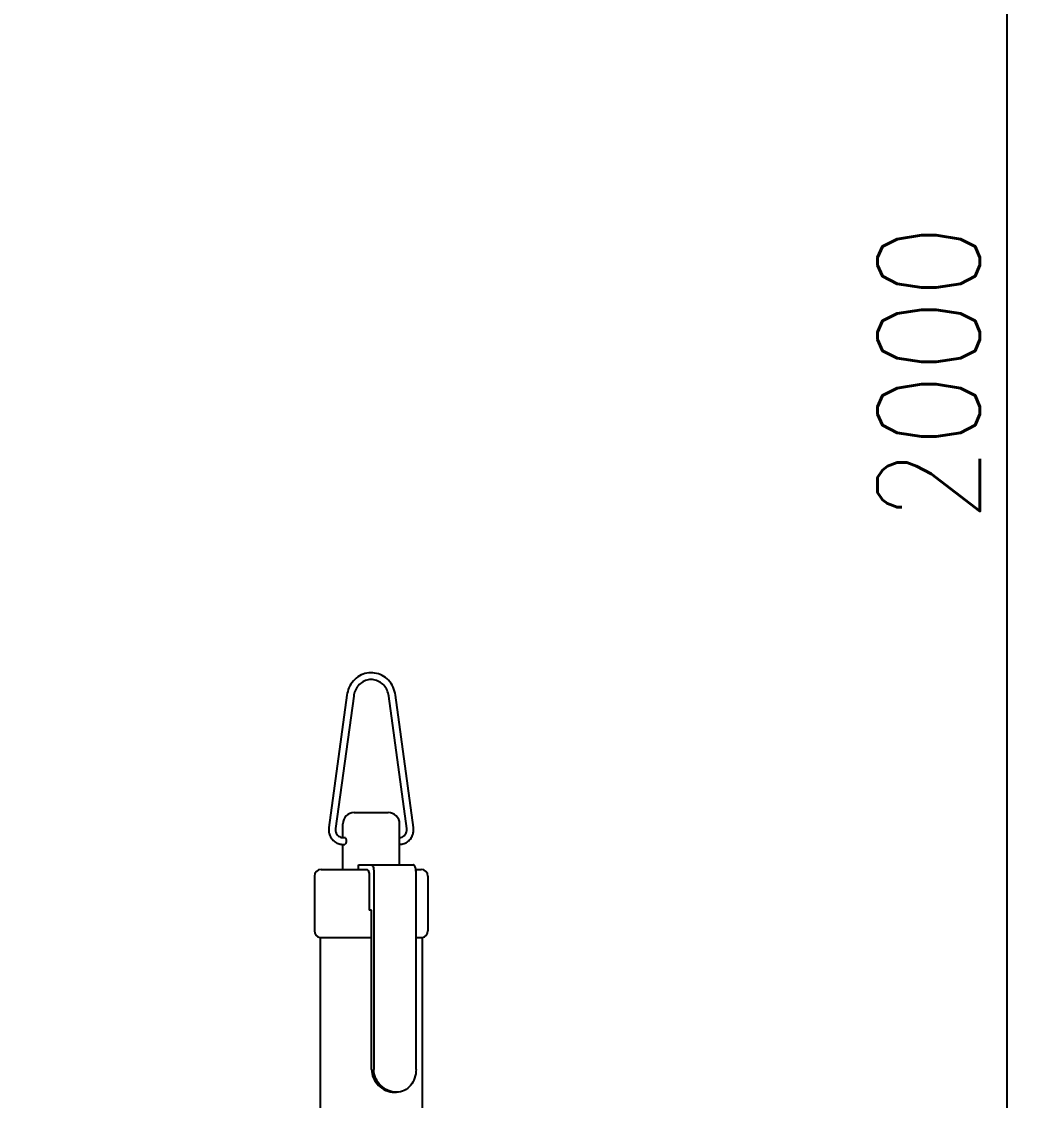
# Model space of a CAD drawing. Header units: millimetres. Extents: x 0 to 7722, y 0 to 5460.
# Drawn here: x 2201.6 to 2647.4, y 1214.9 to 1689.6 of the extents above; entities that cross this region are included whole.
import ezdxf

# ---------------------------------------------------------------- set-up
doc = ezdxf.new("R2010")
doc.units = ezdxf.units.MM
doc.header["$LTSCALE"] = 5
doc.layers.get('0').update_dxf_attribs({"linetype": 'CONTINUOUS'})
doc.layers.get('Defpoints').update_dxf_attribs({"linetype": 'CONTINUOUS'})
doc.styles.add('DIM', font='romans.shx', dxfattribs={"width": 0.85})
doc.dimstyles.new('KOCPSM$0', dxfattribs={"dimtxt": 3, "dimasz": 2.5, "dimexe": 0.8, "dimexo": 0.8, "dimgap": 0.8, "dimtad": 1, "dimdsep": 46, "dimtxsty": 'DIM', "dimblk": 'CLOSEDBLANK', "dimcen": 0, "dimclrd": 4, "dimclre": 4, "dimclrt": 7, "dimazin": 2, "dimtfac": 1, "dimtmove": 0, "dimatfit": 3, "dimldrblk": 'CLOSEDBLANK', "dimfxl": 1, "dimarcsym": 0})

# ---------------------------------------------------------------- blocks, each defined once
blk = doc.blocks.new('_ClosedBlank')
at = {"color": 0, "linetype": 'ByBlock', "lineweight": -2}
for p, q in [((-1, 0.167), (0, 0)), ((-1, 0.167), (-1, -0.167)), ((0, 0), (-1, -0.167))]:
    blk.add_line(p, q, dxfattribs=at)
blk = doc.blocks.new('*D12')
at = {"color": 4, "linetype": 'ByBlock', "lineweight": -2, "transparency": 16777216}
for p, q in [((2202.43, 2534.89), (2647.35, 2534.89)), ((2635.35, 572.39), (2635.35, 2497.39)), ((2385.43, 534.89), (2647.35, 534.89))]:
    blk.add_line(p, q, dxfattribs=at)
at = {"layer": 'Defpoints', "color": 0, "transparency": 16777216}
for p in [(2190.43, 2534.89), (2635.35, 2534.89), (2373.43, 534.89)]:
    blk.add_point(p, dxfattribs=at)
at = {"color": 4, "lineweight": -2, "transparency": 16777216, "xscale": 37.5, "yscale": 37.5, "zscale": 37.5}
for p, rotation in [((2635.35, 2534.89), 90), ((2635.35, 534.89), 270)]:
    blk.add_blockref('_ClosedBlank', p, dxfattribs=dict(at, rotation=rotation))
at = {"color": 7, "transparency": 16777216, "insert": (2600.85, 1534.89), "char_height": 45, "attachment_point": 5, "rotation": 90, "style": 'DIM'}
blk.add_mtext('2000', dxfattribs=at)

msp = doc.modelspace()

# ---------------------------------------------------------------- linework, layer by layer
for p, q in [((2344.751, 1393.245), (2336.804, 1335.018)), ((2347.724, 1392.839), (2339.776, 1334.612)), ((2371.086, 1334.612), (2363.138, 1392.839)), ((2374.058, 1335.018), (2366.111, 1393.245)), ((2347.931, 1341.589), (2362.931, 1341.589)), ((2342.931, 1330.589), (2342.931, 1336.589)), ((2367.931, 1318.589), (2367.931, 1336.589)), ((2342.887, 1330.589), (2343.816, 1330.589)), ((2367.931, 1330.589), (2367.975, 1330.589)), ((2342.887, 1327.589), (2343.816, 1327.589)), ((2342.931, 1316.589), (2342.931, 1327.589)), ((2367.931, 1327.589), (2367.975, 1327.589)), ((2333.431, 1316.589), (2353.381, 1316.589)), ((2349.835, 1318.589), (2355.408, 1318.589)), ((2349.835, 1316.589), (2349.835, 1318.589)), ((2355.408, 1318.589), (2373.992, 1318.589)), ((2356.592, 1315.589), (2356.592, 1228.589)), ((2375.109, 1316.589), (2377.431, 1316.589)), ((2375.176, 1228.589), (2375.176, 1315.589)), ((2330.431, 1313.589), (2330.431, 1289.547)), ((2354.607, 1313.589), (2354.607, 1298.589)), ((2380.431, 1313.589), (2380.431, 1289.547)), ((2355.606, 1298.589), (2354.607, 1298.589)), ((2355.606, 1228.589), (2355.606, 1298.589)), ((2332.931, 1286.589), (2355.606, 1286.589)), ((2332.931, 1286.589), (2332.931, 1205.589)), ((2375.176, 1286.589), (2377.931, 1286.589)), ((2377.931, 1286.589), (2377.931, 1205.589)), ((2365.594, 1218.589), (2366.518, 1218.589))]:
    msp.add_line(p, q)
for centre, radius, start, end in [((2347.931, 1336.589), 5, 90, 180), ((2362.931, 1336.589), 5, 0, 90), ((2333.431, 1313.589), 3, 90, 180), ((2377.431, 1313.589), 3, 0, 90), ((2333.431, 1289.547), 3, 180, 260.40593), ((2377.431, 1289.547), 3, 279.59407, 0)]:
    msp.add_arc(centre, radius, start, end)
for points, knots in [([(2366.111, 1393.245), (2365.944, 1394.467), (2365.591, 1395.66), (2364.547, 1397.867), (2363.858, 1398.88), (2362.215, 1400.618), (2361.263, 1401.344), (2359.197, 1402.435), (2358.085, 1402.803), (2355.814, 1403.145), (2354.657, 1403.123), (2352.409, 1402.696), (2351.318, 1402.29), (2349.307, 1401.137), (2348.388, 1400.387), (2346.809, 1398.615), (2346.154, 1397.591), (2345.213, 1395.459), (2344.904, 1394.364), (2344.751, 1393.245)], [4.8582389, 4.8582389, 4.8582389, 4.8582389, 5.1832188, 5.1832188, 5.506675, 5.506675, 5.82712, 5.82712, 6.1439014, 6.1439014, 6.458152, 6.458152, 6.7725713, 6.7725713, 7.0897179, 7.0897179, 7.4104919, 7.4104919, 7.7081318, 7.7081318, 7.7081318, 7.7081318]), ([(2363.138, 1392.839), (2363.017, 1393.726), (2362.766, 1394.591), (2362.03, 1396.195), (2361.545, 1396.932), (2360.386, 1398.209), (2359.711, 1398.746), (2358.235, 1399.571), (2357.432, 1399.853), (2355.777, 1400.13), (2354.924, 1400.12), (2353.262, 1399.804), (2352.453, 1399.497), (2350.973, 1398.618), (2350.301, 1398.05), (2349.162, 1396.715), (2348.693, 1395.952), (2348.042, 1394.401), (2347.832, 1393.629), (2347.724, 1392.839)], [4.8582389, 4.8582389, 4.8582389, 4.8582389, 5.171054, 5.171054, 5.4857392, 5.4857392, 5.80447, 5.80447, 6.1289836, 6.1289836, 6.4583021, 6.4583021, 6.787429, 6.787429, 7.1114648, 7.1114648, 7.429705, 7.429705, 7.7081318, 7.7081318, 7.7081318, 7.7081318]), ([(2336.804, 1335.018), (2336.709, 1334.325), (2336.721, 1333.616), (2336.958, 1332.237), (2337.183, 1331.567), (2337.823, 1330.338), (2338.237, 1329.779), (2339.211, 1328.832), (2339.769, 1328.443), (2340.967, 1327.875), (2341.607, 1327.693), (2342.467, 1327.6), (2342.677, 1327.589), (2342.887, 1327.589)], [1.4249464, 1.4249464, 1.4249464, 1.4249464, 1.7535002, 1.7535002, 2.0818897, 2.0818897, 2.407214, 2.407214, 2.7270747, 2.7270747, 3.0409373, 3.0409373, 3.1415927, 3.1415927, 3.1415927, 3.1415927]), ([(2339.776, 1334.612), (2339.727, 1334.254), (2339.729, 1333.886), (2339.834, 1333.17), (2339.937, 1332.822), (2340.233, 1332.177), (2340.427, 1331.88), (2340.888, 1331.363), (2341.157, 1331.144), (2341.749, 1330.804), (2342.074, 1330.687), (2342.565, 1330.602), (2342.726, 1330.589), (2342.887, 1330.589)], [1.4249464, 1.4249464, 1.4249464, 1.4249464, 1.7269704, 1.7269704, 2.0290617, 2.0290617, 2.3353847, 2.3353847, 2.6512547, 2.6512547, 2.9824209, 2.9824209, 3.1415927, 3.1415927, 3.1415927, 3.1415927]), ([(2367.975, 1327.589), (2368.622, 1327.589), (2369.269, 1327.698), (2370.499, 1328.122), (2371.081, 1328.438), (2372.128, 1329.246), (2372.591, 1329.741), (2373.353, 1330.863), (2373.648, 1331.492), (2374.04, 1332.82), (2374.133, 1333.52), (2374.115, 1334.486), (2374.094, 1334.753), (2374.058, 1335.018)], [3.1415927, 3.1415927, 3.1415927, 3.1415927, 3.4516207, 3.4516207, 3.7638895, 3.7638895, 4.0815794, 4.0815794, 4.4051177, 4.4051177, 4.7326802, 4.7326802, 4.8582389, 4.8582389, 4.8582389, 4.8582389]), ([(2367.975, 1330.589), (2368.322, 1330.589), (2368.669, 1330.653), (2369.328, 1330.906), (2369.639, 1331.094), (2370.181, 1331.567), (2370.414, 1331.848), (2370.784, 1332.471), (2370.923, 1332.812), (2371.096, 1333.519), (2371.133, 1333.886), (2371.113, 1334.371), (2371.102, 1334.492), (2371.086, 1334.612)], [3.1415927, 3.1415927, 3.1415927, 3.1415927, 3.4849219, 3.4849219, 3.8236375, 3.8236375, 4.1450093, 4.1450093, 4.4540695, 4.4540695, 4.7570882, 4.7570882, 4.8582389, 4.8582389, 4.8582389, 4.8582389]), ([(2343.816, 1330.589), (2343.886, 1330.589), (2343.964, 1330.551), (2344.117, 1330.398), (2344.19, 1330.282), (2344.31, 1330.016), (2344.363, 1329.848), (2344.436, 1329.478), (2344.454, 1329.277), (2344.454, 1328.9), (2344.436, 1328.699), (2344.363, 1328.329), (2344.31, 1328.161), (2344.19, 1327.895), (2344.117, 1327.779), (2343.964, 1327.626), (2343.886, 1327.589), (2343.816, 1327.589)], [0.22624622, 0.22624622, 0.22624622, 0.22624622, 0.28280757, 0.28280757, 0.33936892, 0.33936892, 0.39593068, 0.39593068, 0.45249243, 0.45249243, 0.50905418, 0.50905418, 0.56561594, 0.56561594, 0.62217729, 0.62217729, 0.67873865, 0.67873865, 0.67873865, 0.67873865]), ([(2353.381, 1316.589), (2353.539, 1316.589), (2353.725, 1316.497), (2354.01, 1316.196), (2354.161, 1315.942), (2354.369, 1315.409), (2354.465, 1315.043), (2354.574, 1314.369), (2354.607, 1313.948), (2354.607, 1313.589)], [1.42175521, 1.42175521, 1.42175521, 1.42175521, 1.55002383, 1.55002383, 1.66992296, 1.66992296, 1.7825888, 1.7825888, 1.89028692, 1.89028692, 1.89028692, 1.89028692]), ([(2355.408, 1318.589), (2355.558, 1318.589), (2355.735, 1318.498), (2356.008, 1318.204), (2356.154, 1317.953), (2356.357, 1317.423), (2356.452, 1317.055), (2356.559, 1316.378), (2356.592, 1315.951), (2356.592, 1315.589)], [1.38688205, 1.38688205, 1.38688205, 1.38688205, 1.50878105, 1.50878105, 1.62565595, 1.62565595, 1.73784534, 1.73784534, 1.84667911, 1.84667911, 1.84667911, 1.84667911]), ([(2375.176, 1315.589), (2375.176, 1315.951), (2375.143, 1316.378), (2375.036, 1317.055), (2374.941, 1317.423), (2374.738, 1317.953), (2374.592, 1318.204), (2374.319, 1318.498), (2374.142, 1318.589), (2373.992, 1318.589)], [1.84667911, 1.84667911, 1.84667911, 1.84667911, 1.95551289, 1.95551289, 2.06770228, 2.06770228, 2.18457718, 2.18457718, 2.30647618, 2.30647618, 2.30647618, 2.30647618]), ([(2355.606, 1228.589), (2355.606, 1227.32), (2355.883, 1225.975), (2356.969, 1223.516), (2357.776, 1222.399), (2359.587, 1220.636), (2360.716, 1219.869), (2363.131, 1218.844), (2364.416, 1218.589), (2365.594, 1218.589)], [6.0879082, 6.0879082, 6.0879082, 6.0879082, 6.4685302, 6.4685302, 6.8491522, 6.8491522, 7.2295187, 7.2295187, 7.6098852, 7.6098852, 7.6098852, 7.6098852]), ([(2366.518, 1218.589), (2365.342, 1218.589), (2364.06, 1218.843), (2361.656, 1219.867), (2360.534, 1220.635), (2358.736, 1222.4), (2357.937, 1223.518), (2356.864, 1225.979), (2356.592, 1227.322), (2356.592, 1228.589)], [4.5582009, 4.5582009, 4.5582009, 4.5582009, 4.9379628, 4.9379628, 5.3177248, 5.3177248, 5.697663, 5.697663, 6.0776012, 6.0776012, 6.0776012, 6.0776012]), ([(2375.176, 1228.589), (2375.176, 1227.322), (2374.974, 1225.979), (2374.145, 1223.518), (2373.517, 1222.4), (2372.035, 1220.635), (2371.08, 1219.867), (2368.91, 1218.843), (2367.694, 1218.589), (2366.518, 1218.589)], [6.0776012, 6.0776012, 6.0776012, 6.0776012, 6.4575394, 6.4575394, 6.8374775, 6.8374775, 7.2172395, 7.2172395, 7.5970015, 7.5970015, 7.5970015, 7.5970015])]:
    msp.add_open_spline(points, degree=3, knots=knots)

# ---------------------------------------------------------------- dimensions: what is measured, and where the dimension line sits
dim = msp.add_linear_dim(base=(2635.353, 2534.894), p1=(2373.431, 534.894), p2=(2190.431, 2534.894), angle=90, dimstyle='KOCPSM$0', override={"dimscale": 15, "dimfxl": 0.8, "dimarcsym": 1})
dim.commit()
dim.dimension.update_dxf_attribs({"geometry": '*D12', "text_midpoint": (2600.853, 1534.894)})

doc.saveas('drawing.dxf')
